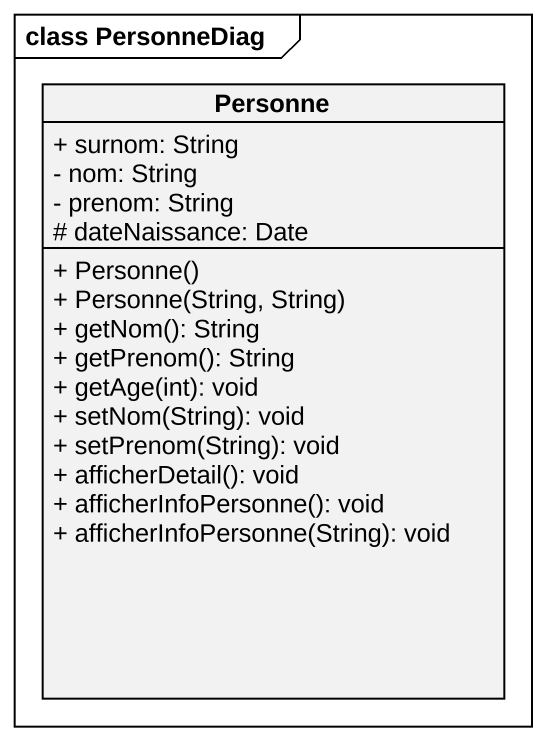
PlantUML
@startuml
mainframe class PersonneDiag
hide circle
hide empty members
skinparam classAttributeIconSize 0
class Personne {
  + surnom: String
  - nom: String
  - prenom: String
  # dateNaissance: Date
  + Personne()
  + Personne(String, String)
  + getNom(): String
  + getPrenom(): String
  + getAge(int): void
  + setNom(String): void
  + setPrenom(String): void
  + afficherDetail(): void
  + afficherInfoPersonne(): void
  + afficherInfoPersonne(String): void
}
@enduml
